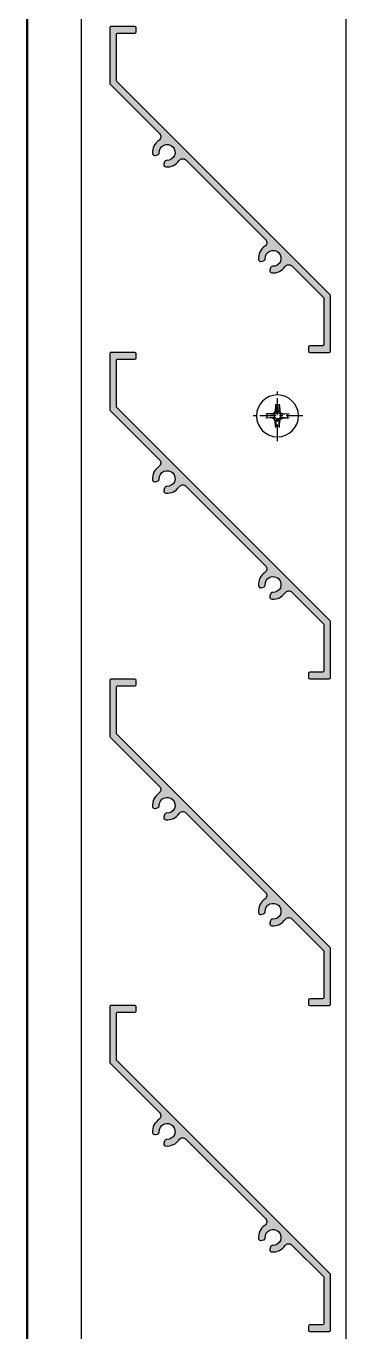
# Model space of a CAD drawing. Extents: x 220580 to 2027826, y -309201 to 71987.
# Drawn here: x 324247.6 to 324320.1, y -192967.4 to -192671.6 of the extents above; entities that cross this region are included whole.
import ezdxf

# ---------------------------------------------------------------- set-up
doc = ezdxf.new("R2010")
doc.units = 0
doc.linetypes.add('ZN-CENTER', pattern=[2, 1.25, -0.25, 0.25, -0.25])
doc.linetypes.add('ZN-DASH', pattern=[0.35, 0.25, -0.1])
for name, color, linetype in [('!ZN4-配件-11', 11, 'Continuous'), ('!ZN5-铝材断面-6', 6, 'Continuous'), ('112铝材投影', 112, 'Continuous'), ('型材截面颜色', 253, 'Continuous')]:
    doc.layers.add(name, color=color, linetype=linetype)

# ---------------------------------------------------------------- blocks, each defined once
blk = doc.blocks.new('*U1381')
at = {"linetype": 'ZN-DASH', "ltscale": 10, "const_width": 0.4999999999997875}
blk.add_lwpolyline([(-3.665036140591837, 7.699998972140747), (628.1849593847072, 7.699998972140747)], dxfattribs=at)
blk = doc.blocks.new('铝合金百叶片E1121')
at = {"layer": '型材截面颜色', "ltscale": 15}
h = blk.add_hatch(color=256, dxfattribs=at)
h.dxf.hatch_style = 1
edge = h.paths.add_edge_path()
edge.add_arc((-9.719632931919477, 8.30541936955342), 1.000000000012852, 45.000000000442185, 145.7221524159114, ccw=False)
edge.add_line((-9.012526150741905, 9.012526150741905), (9.012526150741905, -9.012526150741905))
edge.add_arc((8.305419369549782, -9.719632931930391), 1.000000000005314, -55.72215241509741, 44.999999999852605, ccw=False)
edge.add_arc((10.727207793876, -13.27279220614037), 3.300000000007266, 124.2778475845504, 184.713439388446)
edge.add_arc((7.936677002500801, -13.50287458793355), 0.5000000000076612, 184.7134393885714, 284.9999999993904)
edge.add_line((8.066086525046558, -13.98583750107719), (8.558709692057164, -13.8538395213036))
edge.add_arc((8.429300169511407, -13.37087660815996), 0.4999999999985882, 284.9999999993904, 362.4441422014818)
edge.add_arc((10.72720779386145, -13.27279220613855), 1.799999999997974, -92.44414220144529, 182.4441422013597, ccw=False)
edge.add_arc((10.62912339183822, -15.57069983049223), 0.4999999999982236, 87.55585779864008, 165.000000000126)
edge.add_line((10.1461604786964, -15.44129030794284), (10.01416249892645, -15.93391347495526))
edge.add_arc((10.49712541208282, -16.06332299750829), 0.5000000000118918, 165.0000000001549, 265.2865606095772)
edge.add_arc((10.72720779386145, -13.27279220614037), 3.299999999996746, 265.2865606115005, 325.7221524155659)
edge.add_arc((14.28036706808052, -15.69458063044658), 1.000000000012852, 45.000000000442185, 145.7221524159114, ccw=False)
edge.add_line((14.98747384925809, -14.98747384925809), (22.13933982821618, -22.13933982821982))
edge.add_arc((21.92720779385854, -22.35147186257927), 0.300000000003009, 1.737134880386293e-10, 45.00000000012278, ccw=False)
edge.add_line((22.22720779386145, -22.35147186257745), (22.22720779386145, -32.805887450304))
edge.add_arc((21.92720779385854, -32.805887450304), 0.3000000000029104, 270, 359.99999999982634, ccw=False)
edge.add_line((21.92720779385854, -33.10588745030509), (19.02720779386436, -33.10588745030509))
edge.add_arc((19.02720779386436, -33.405887450308), 0.3000000000020009, 90, 179.9999999998263)
edge.add_line((18.72720779386145, -33.40588745030618), (18.72720779386145, -34.305887450304))
edge.add_arc((19.02720779386436, -34.305887450304), 0.3000000000029104, 180.0000000001737, 270)
edge.add_line((19.02720779386436, -34.60588745030509), (23.42720779385854, -34.60588745030509))
edge.add_arc((23.42720779385854, -34.305887450304), 0.3000000000020009, 270, 359.9999999998263)
edge.add_line((23.72720779386145, -34.305887450304), (23.72720779386145, -21.73015151901745))
edge.add_arc((23.42720779385854, -21.73015151901927), 0.3000000000029104, 3.474013860039515e-10, 45)
edge.add_line((23.63933982821618, -21.51801948466164), (-24.68492424049327, 26.80624458405146))
edge.add_arc((-24.47279220613564, 27.01837661840727), 0.3000000000017227, 180.0000000005211, 224.9999999998772, ccw=False)
edge.add_line((-24.77279220613855, 27.01837661840545), (-24.77279220613855, 37.47279220613564))
edge.add_arc((-24.47279220613564, 37.47279220613382), 0.3000000000029104, 90, 179.9999999996526, ccw=False)
edge.add_line((-24.47279220613564, 37.77279220613491), (-20.57279220614146, 37.77279220613491))
edge.add_arc((-20.57279220614146, 38.072792206136), 0.3000000000010914, 270, 359.9999999996526)
edge.add_line((-20.27279220613855, 38.07279220613418), (-20.27279220613855, 38.97279220613564))
edge.add_arc((-20.57279220614146, 38.97279220613382), 0.3000000000029104, 3.474013860039515e-10, 90)
edge.add_line((-20.57279220614146, 39.27279220613491), (-25.97279220613564, 39.27279220613491))
edge.add_arc((-25.97279220613564, 38.97279220613382), 0.3000000000010914, 90, 179.9999999996526)
edge.add_line((-26.27279220613855, 38.97279220613564), (-26.27279220613855, 26.39705627484727))
edge.add_arc((-25.97279220613564, 26.39705627484909), 0.3000000000029104, 180.0000000003474, 225)
edge.add_line((-26.18492424049327, 26.18492424049145), (-14.98747384925809, 14.98747384925809))
edge.add_arc((-15.69458063045022, 14.28036706806961), 1.000000000005314, -55.72215241509741, 44.999999999852605, ccw=False)
edge.add_arc((-13.272792206124, 10.72720779385963), 3.300000000007266, 124.2778475845504, 184.713439388446)
edge.add_arc((-16.0633229974992, 10.49712541206645), 0.5000000000076612, 184.7134393885714, 284.9999999993904)
edge.add_line((-15.93391347495344, 10.01416249892281), (-15.44129030794284, 10.1461604786964))
edge.add_arc((-15.57069983048859, 10.62912339184004), 0.4999999999985882, 284.9999999993904, 362.4441422014818)
edge.add_arc((-13.27279220613855, 10.72720779386145), 1.799999999997974, -92.44414220144529, 182.4441422013597, ccw=False)
edge.add_arc((-13.37087660816178, 8.42930016950777), 0.4999999999982236, 87.55585779864008, 165.000000000126)
edge.add_line((-13.8538395213036, 8.558709692057164), (-13.98583750107355, 8.066086525044739))
edge.add_arc((-13.50287458791718, 7.936677002491706), 0.5000000000118918, 165.0000000001549, 265.2865606095772)
edge.add_arc((-13.27279220613855, 10.72720779385963), 3.299999999996746, 265.2865606115005, 325.7221524155659)
at = {"layer": '!ZN5-铝材断面-6'}
blk.add_lwpolyline([(-10.54594904221449, 8.868625979859644, -0.4701494590321225), (-9.012526150741905, 9.012526150741905), (9.012526150741905, -9.012526150741905, -0.4701494590321284), (8.868625979863282, -10.54594904221085, 0.2699873195756816), (7.438367932605615, -13.54396072754025, 0.4678307846211405), (8.066086525046558, -13.98583750107719), (8.558709692057164, -13.8538395213036, 0.3513913788462671), (8.928845305235882, -13.34955391206677, -2.567789612587077), (10.65044608792959, -15.07115469476412, 0.3513913788462745), (10.1461604786964, -15.44129030794284), (10.01416249892645, -15.93391347495526, 0.4678307846211532), (10.45603927245975, -16.56163206739438, 0.2699873195756853), (13.45405095778551, -15.13137402014036, -0.4701494590321282), (14.98747384925809, -14.98747384925809), (22.13933982821618, -22.13933982821982, -0.1989123673796581), (22.22720779386145, -22.35147186257745), (22.22720779386145, -32.805887450304, -0.4142135623730946), (21.92720779385854, -33.10588745030509), (19.02720779386436, -33.10588745030509, 0.414213562373095), (18.72720779386145, -33.40588745030618), (18.72720779386145, -34.305887450304, 0.414213562373095), (19.02720779386436, -34.60588745030509), (23.42720779385854, -34.60588745030509, 0.414213562373095), (23.72720779386145, -34.305887450304), (23.72720779386145, -21.73015151901745, 0.198912367379658), (23.63933982821618, -21.51801948466164), (-24.68492424049327, 26.80624458405146, -0.198912367379658), (-24.77279220613855, 27.01837661840545), (-24.77279220613855, 37.47279220613564, -0.4142135623730969), (-24.47279220613564, 37.77279220613491), (-20.57279220614146, 37.77279220613491, 0.4142135623730971), (-20.27279220613855, 38.07279220613418), (-20.27279220613855, 38.97279220613564, 0.4142135623730921), (-20.57279220614146, 39.27279220613491), (-25.97279220613564, 39.27279220613491, 0.4142135623730966), (-26.27279220613855, 38.97279220613564), (-26.27279220613855, 26.39705627484727, 0.1989123673796575), (-26.18492424049327, 26.18492424049145), (-14.98747384925809, 14.98747384925809, -0.470149459032129), (-15.13137402013672, 13.45405095778915, 0.26998731957567), (-16.56163206739438, 10.45603927245975, 0.4678307846211405), (-15.93391347495344, 10.01416249892281), (-15.44129030794284, 10.1461604786964, 0.3513913788462671), (-15.07115469476412, 10.65044608793323, -2.567789612587077), (-13.34955391207041, 8.928845305235882, 0.3513913788462745), (-13.8538395213036, 8.558709692057164), (-13.98583750107355, 8.066086525044739, 0.4678307846211532), (-13.54396072754025, 7.438367932605615, 0.2699873195756738)], format="xyb", close=True, dxfattribs=at)
blk = doc.blocks.new('*U1377')
at = {"color": 0, "linetype": 'ZN-CENTER', "ltscale": 3}
for p, q in [((0, 5.739583333333328), (0, -5.73958333333334)), ((5.739583333333334, -5.625129991434127e-15), (-5.739583333333334, -5.625129991434127e-15))]:
    blk.add_line(p, q, dxfattribs=at)
at = {"linetype": 'ByBlock', "ltscale": 10}
for p, q in [((-2.319999933243879, 0.4340867004727265), (-2.319999933240997, -0.4340867004727377)), ((-0.7379607429587083, -0.2956762060716548), (-0.7379607429587083, 0.2956762060716438)), ((-0.4431043850277573, 0.4431043850313546), (-0.7214991012179357, 0.7214991012200921)), ((0.4340867004727321, 2.319999933243514), (-0.4340867004727321, 2.319999933242072)), ((0.2956762060691273, 0.7379607429623058), (-0.2956762060691273, 0.7379607429623058)), ((0.7214991012179357, 0.7214991012200921), (0.4431043850277573, 0.4431043850313546)), ((0.7379607429587083, 0.2956762060716438), (0.7379607429587083, -0.2956762060716548)), ((2.319999933243879, 0.4340867004727265), (2.319999933240997, -0.4340867004727377)), ((-0.7214991012179357, -0.7214991012201029), (-0.4431043850277573, -0.4431043850313657)), ((0.4340867004727321, -2.319999933243524), (-0.4340867004727321, -2.319999933242083)), ((-0.2956762060691273, -0.7379607429623167), (0.2956762060691273, -0.7379607429623167)), ((0.7214991012179357, -0.7214991012201029), (0.4431043850277573, -0.4431043850313657))]:
    blk.add_line(p, q, dxfattribs=at)
for points in [[(-2.621164949725979, 0.4604352252664707), (-0.7379607429587083, 0.2956762060716438), (-0.4431043850284779, 0.4431043850313546), (-0.2956762060676861, 0.7379607429619456), (-0.4604352252643146, 2.621164949725613)], [(-0.4340867004727321, 2.319999933243514), (-0.5396815068078641, 1.085134290054286), (-0.7214991012186562, 0.7214991012200921), (-1.085134290051049, 0.5396815068096601), (-2.319999933242438, 0.434086700474528)], [(0.4604352252643146, 2.621164949725613), (0.2956762060669655, 0.7379607429619456), (0.4431043850277573, 0.4431043850313546), (0.7379607429579876, 0.2956762060716438), (2.621164949725979, 0.4604352252664707)], [(0.4340867004720115, 2.319999933243514), (0.5396815068078641, 1.085134290054286), (0.7214991012179357, 0.7214991012200921), (1.085134290051049, 0.5396815068096601), (2.319999933242438, 0.434086700474528)], [(-0.4604352252643146, -2.621164949725623), (-0.2956762060676861, -0.7379607429623167), (-0.4431043850284779, -0.4431043850317261), (-0.7379607429587083, -0.2956762060716548), (-2.621164949725979, -0.4604352252672025)], [(-0.4340867004727321, -2.319999933243164), (-0.5396815068078641, -1.085134290054297), (-0.7214991012186562, -0.7214991012197426), (-1.085134290051049, -0.5396815068096711), (-2.319999933242438, -0.4340867004738185)], [(2.621164949725979, -0.4604352252672025), (0.7379607429579876, -0.2956762060716548), (0.4431043850277573, -0.4431043850317261), (0.2956762060669655, -0.7379607429623167), (0.4604352252643146, -2.621164949725623)], [(0.4340867004720115, -2.319999933243164), (0.5396815068078641, -1.085134290054297), (0.7214991012179357, -0.7214991012197426), (1.085134290051049, -0.5396815068096711), (2.319999933242438, -0.4340867004738185)]]:
    blk.add_lwpolyline(points, dxfattribs=at)
blk.add_circle((0, -5.625129991434127e-15), 4.75, dxfattribs=at)

msp = doc.modelspace()

# ---------------------------------------------------------------- linework, layer by layer
at = {"layer": '112铝材投影', "ltscale": 0.1}
for p, q in [((324260.096515692, -192645.1893426772), (324260.096515692, -193277.8474125186)), ((324320.0965156919, -192645.1893426772), (324320.0965156919, -193276.7694698377))]:
    msp.add_line(p, q, dxfattribs=at)

# ---------------------------------------------------------------- block references
at = {"layer": '!ZN4-配件-11', "color": 1, "xscale": -1, "rotation": 180}
msp.add_blockref('*U1377', (324304.5965161062, -192759.9022115445), dxfattribs=at)
at = {"ltscale": 30, "rotation": 90}
msp.add_blockref('*U1381', (324255.596515702, -193273.3743020619), dxfattribs=at)
at = {"ltscale": 30}
for p in [(324292.8693078983, -192710.9536801421), (324292.8693078983, -192784.8323597985), (324292.8693078983, -192858.8323597985), (324292.8693078983, -192932.711039455)]:
    msp.add_blockref('铝合金百叶片E1121', p, dxfattribs=at)

doc.saveas('drawing.dxf')
